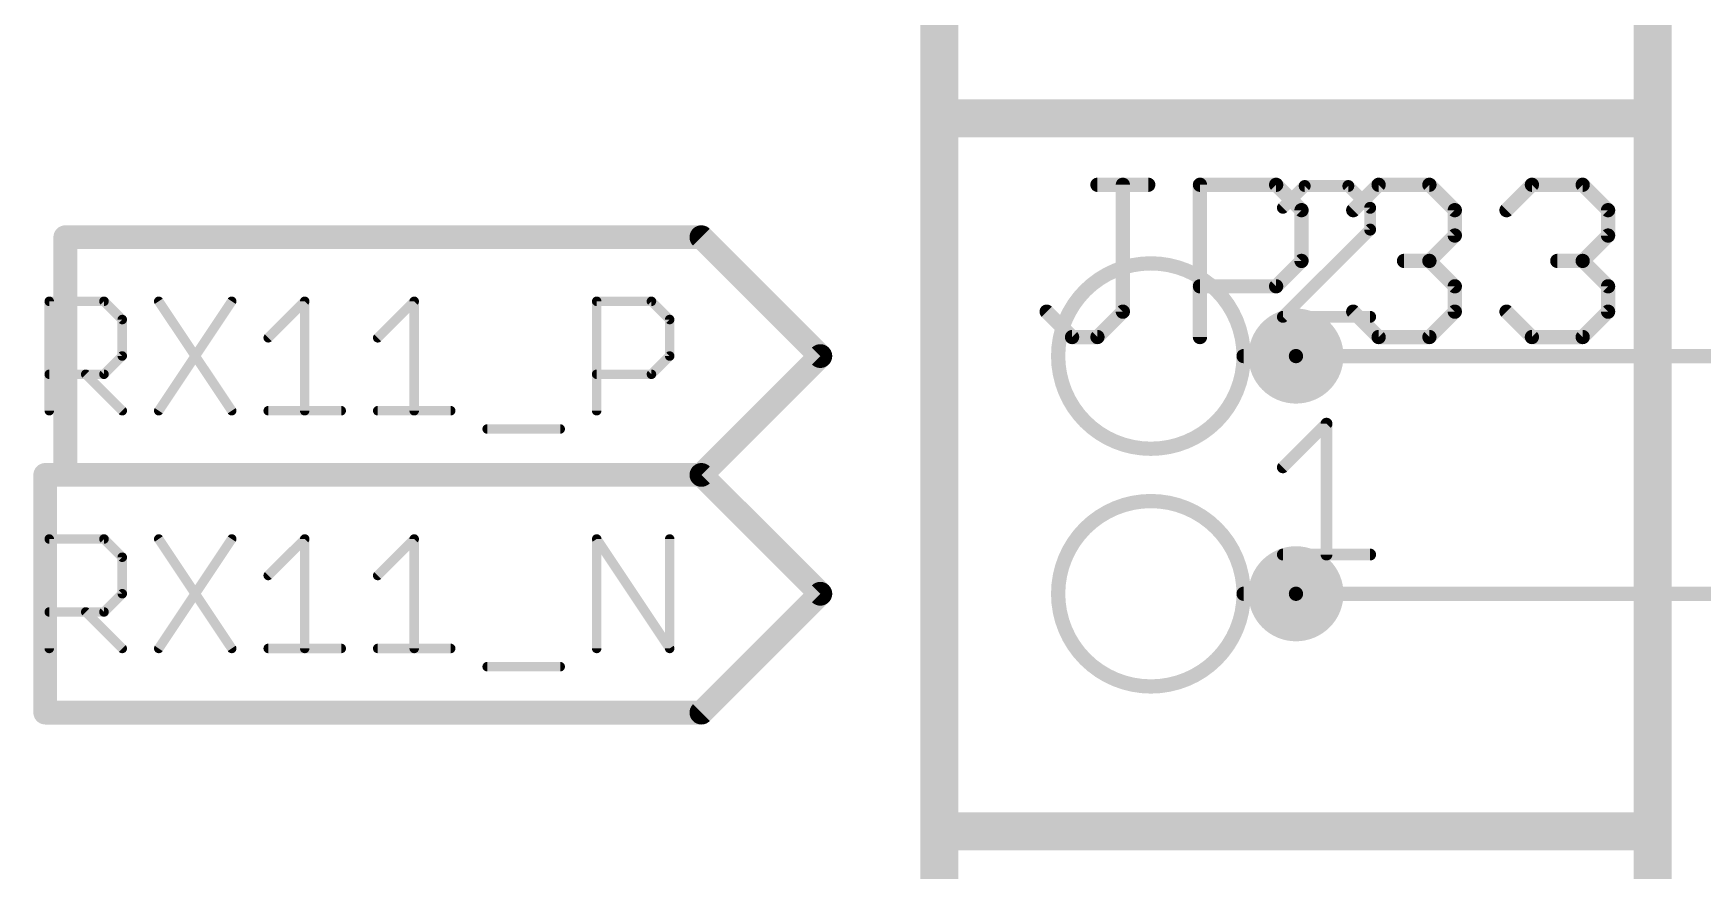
# Model space of a CAD drawing. Extents: x -72 to 265, y -97 to 216.
# Drawn here: x -71.91 to -54.08, y -23.28 to -14.33 of the extents above; entities that cross this region are included whole.
import ezdxf

# ---------------------------------------------------------------- set-up
doc = ezdxf.new("R2010")
doc.units = 0
for name, color, linetype in [('91', 94, 'CONTINUOUS'), ('94', 14, 'CONTINUOUS'), ('95', 251, 'CONTINUOUS')]:
    doc.layers.add(name, color=color, linetype=linetype)

msp = doc.modelspace()

# ---------------------------------------------------------------- linework, layer by layer
at = {"layer": '91'}
for points, const_width in [([(-58.42, -18.034, 1), (-58.42, -17.526, 1), (-58.42, -18.034)], 0.508), ([(-58.42, -17.7419, 1), (-58.42, -17.8181)], 0.0762), ([(-58.42, -20.574, 1), (-58.42, -20.066, 1), (-58.42, -20.574)], 0.508), ([(-58.42, -20.2819, 1), (-58.42, -20.3581)], 0.0762)]:
    msp.add_lwpolyline(points, format="xyb", dxfattribs=dict(at, const_width=const_width))
at = {"layer": '91', "const_width": 0.1524}
for points in [[(-58.42, -17.78), (-45.72, -17.78)], [(-58.42, -20.32), (-45.72, -20.32)]]:
    msp.add_lwpolyline(points, dxfattribs=at)
at = {"layer": '94'}
for points, const_width in [([(-62.23, -7.62), (-62.23, -15.24)], 0.4064), ([(-54.61, -15.24), (-54.61, -7.62)], 0.4064), ([(-62.23, -15.24), (-54.61, -15.24)], 0.4064), ([(-54.61, -15.24), (-62.23, -15.24)], 0.4064), ([(-62.23, -15.24), (-62.23, -22.86)], 0.4064), ([(-54.61, -22.86), (-54.61, -15.24)], 0.4064), ([(-58.42, -17.78), (-58.9788, -17.78)], 0.1524), ([(-58.42, -20.32), (-58.9788, -20.32)], 0.1524), ([(-62.23, -22.86), (-54.61, -22.86)], 0.4064), ([(-54.61, -22.86), (-62.23, -22.86)], 0.4064), ([(-62.23, -22.86), (-62.23, -30.48)], 0.4064), ([(-54.61, -30.48), (-54.61, -22.86)], 0.4064)]:
    msp.add_lwpolyline(points, dxfattribs=dict(at, const_width=const_width))
for points, const_width in [([(-62.23, -15.1384, 1), (-62.23, -15.3416)], 0.2032), ([(-62.23, -15.1384, 1), (-62.23, -15.3416)], 0.2032), ([(-62.1284, -15.24, 1), (-62.3316, -15.24)], 0.2032), ([(-62.3316, -15.24, 1), (-62.1284, -15.24)], 0.2032), ([(-54.5084, -15.24, 1), (-54.7116, -15.24)], 0.2032), ([(-54.7116, -15.24, 1), (-54.5084, -15.24)], 0.2032), ([(-54.61, -15.3416, 1), (-54.61, -15.1384)], 0.2032), ([(-54.61, -15.3416, 1), (-54.61, -15.1384)], 0.2032), ([(-59.9694, -18.7706, 1), (-59.9694, -16.7894, 1), (-59.9694, -18.7706)], 0.1524), ([(-58.9788, -17.7419, 1), (-58.9788, -17.8181)], 0.0762), ([(-58.42, -17.8181, 1), (-58.42, -17.7419)], 0.0762), ([(-59.9694, -21.3106, 1), (-59.9694, -19.3294, 1), (-59.9694, -21.3106)], 0.1524), ([(-58.9788, -20.2819, 1), (-58.9788, -20.3581)], 0.0762), ([(-58.42, -20.3581, 1), (-58.42, -20.2819)], 0.0762), ([(-62.23, -22.7584, 1), (-62.23, -22.9616)], 0.2032), ([(-62.23, -22.7584, 1), (-62.23, -22.9616)], 0.2032), ([(-62.1284, -22.86, 1), (-62.3316, -22.86)], 0.2032), ([(-62.3316, -22.86, 1), (-62.1284, -22.86)], 0.2032), ([(-54.5084, -22.86, 1), (-54.7116, -22.86)], 0.2032), ([(-54.7116, -22.86, 1), (-54.5084, -22.86)], 0.2032), ([(-54.61, -22.9616, 1), (-54.61, -22.7584)], 0.2032), ([(-54.61, -22.9616, 1), (-54.61, -22.7584)], 0.2032)]:
    msp.add_lwpolyline(points, format="xyb", dxfattribs=dict(at, const_width=const_width))
at = {"layer": '95'}
for points, const_width in [([(-60.5401, -15.9498), (-59.9978, -15.9498)], 0.1524), ([(-60.2689, -17.3056), (-60.2689, -15.9498)], 0.1524), ([(-59.4453, -17.5768), (-59.4453, -15.9498)], 0.1524), ([(-59.4453, -15.9498), (-58.6318, -15.9498)], 0.1524), ([(-58.6318, -15.9498), (-58.3606, -16.221)], 0.1524), ([(-58.3267, -15.9627), (-58.5597, -16.1957)], 0.127), ([(-57.8606, -15.9627), (-58.3267, -15.9627)], 0.127), ([(-57.6276, -16.1957), (-57.8606, -15.9627)], 0.127), ([(-57.8081, -16.221), (-57.537, -15.9498)], 0.1524), ([(-57.537, -15.9498), (-56.9946, -15.9498)], 0.1524), ([(-56.9946, -15.9498), (-56.7235, -16.221)], 0.1524), ([(-56.171, -16.221), (-55.8998, -15.9498)], 0.1524), ([(-55.8998, -15.9498), (-55.3575, -15.9498)], 0.1524), ([(-55.3575, -15.9498), (-55.0863, -16.221)], 0.1524), ([(-58.3606, -16.221), (-58.3606, -16.7633)], 0.1524), ([(-57.6276, -16.4288), (-57.6276, -16.1957)], 0.127), ([(-56.7235, -16.221), (-56.7235, -16.4921)], 0.1524), ([(-55.0863, -16.221), (-55.0863, -16.4921)], 0.1524), ([(-64.77, -16.51), (-71.5639, -16.51)], 0.254), ([(-71.5639, -19.05), (-71.5639, -16.51)], 0.254), ([(-63.5, -17.78), (-64.77, -16.51)], 0.254), ([(-58.5597, -17.3609), (-57.6276, -16.4288)], 0.127), ([(-56.7235, -16.4921), (-56.9946, -16.7633)], 0.1524), ([(-55.0863, -16.4921), (-55.3575, -16.7633)], 0.1524), ([(-58.3606, -16.7633), (-58.6318, -17.0345)], 0.1524), ([(-56.9946, -16.7633), (-57.2658, -16.7633)], 0.1524), ([(-56.9946, -16.7633), (-56.7235, -17.0345)], 0.1524), ([(-55.3575, -16.7633), (-55.6286, -16.7633)], 0.1524), ([(-55.3575, -16.7633), (-55.0863, -17.0345)], 0.1524), ([(-58.6318, -17.0345), (-59.4453, -17.0345)], 0.1524), ([(-56.7235, -17.0345), (-56.7235, -17.3056)], 0.1524), ([(-55.0863, -17.0345), (-55.0863, -17.3056)], 0.1524), ([(-71.7356, -18.3642), (-71.7356, -17.1948)], 0.1016), ([(-71.7356, -17.1948), (-71.1509, -17.1948)], 0.1016), ([(-71.1509, -17.1948), (-70.956, -17.3897)], 0.1016), ([(-70.5662, -17.1948), (-69.7866, -18.3642)], 0.1016), ([(-69.7866, -17.1948), (-70.5662, -18.3642)], 0.1016), ([(-69.3968, -17.5846), (-69.007, -17.1948)], 0.1016), ([(-69.007, -17.1948), (-69.007, -18.3642)], 0.1016), ([(-68.2274, -17.5846), (-67.8376, -17.1948)], 0.1016), ([(-67.8376, -17.1948), (-67.8376, -18.3642)], 0.1016), ([(-65.8886, -18.3642), (-65.8886, -17.1948)], 0.1016), ([(-65.8886, -17.1948), (-65.3039, -17.1948)], 0.1016), ([(-65.3039, -17.1948), (-65.109, -17.3897)], 0.1016), ([(-61.0824, -17.3056), (-60.8113, -17.5768)], 0.1524), ([(-60.5401, -17.5768), (-60.2689, -17.3056)], 0.1524), ([(-57.537, -17.5768), (-57.8081, -17.3056)], 0.1524), ([(-56.7235, -17.3056), (-56.9946, -17.5768)], 0.1524), ([(-55.8998, -17.5768), (-56.171, -17.3056)], 0.1524), ([(-55.0863, -17.3056), (-55.3575, -17.5768)], 0.1524), ([(-70.956, -17.3897), (-70.956, -17.7795)], 0.1016), ([(-65.109, -17.3897), (-65.109, -17.7795)], 0.1016), ([(-57.6276, -17.3609), (-58.5597, -17.3609)], 0.127), ([(-60.8113, -17.5768), (-60.5401, -17.5768)], 0.1524), ([(-56.9946, -17.5768), (-57.537, -17.5768)], 0.1524), ([(-55.3575, -17.5768), (-55.8998, -17.5768)], 0.1524), ([(-70.956, -17.7795), (-71.1509, -17.9744)], 0.1016), ([(-65.109, -17.7795), (-65.3039, -17.9744)], 0.1016), ([(-63.5, -17.78), (-64.77, -19.05)], 0.254), ([(-71.1509, -17.9744), (-71.7356, -17.9744)], 0.1016), ([(-71.3458, -17.9744), (-70.956, -18.3642)], 0.1016), ([(-65.3039, -17.9744), (-65.8886, -17.9744)], 0.1016), ([(-69.3968, -18.3642), (-68.6172, -18.3642)], 0.1016), ([(-68.2274, -18.3642), (-67.4478, -18.3642)], 0.1016), ([(-67.058, -18.5591), (-66.2784, -18.5591)], 0.1016), ([(-58.5597, -18.9688), (-58.0936, -18.5027)], 0.127), ([(-58.0936, -18.5027), (-58.0936, -19.9009)], 0.127), ([(-64.77, -19.05), (-71.7781, -19.05)], 0.254), ([(-71.7781, -21.59), (-71.7781, -19.05)], 0.254), ([(-64.77, -19.05), (-71.5639, -19.05)], 0.254), ([(-63.5, -20.32), (-64.77, -19.05)], 0.254), ([(-71.7356, -20.9042), (-71.7356, -19.7348)], 0.1016), ([(-71.7356, -19.7348), (-71.1509, -19.7348)], 0.1016), ([(-71.1509, -19.7348), (-70.956, -19.9297)], 0.1016), ([(-70.5662, -19.7348), (-69.7866, -20.9042)], 0.1016), ([(-69.7866, -19.7348), (-70.5662, -20.9042)], 0.1016), ([(-69.3968, -20.1246), (-69.007, -19.7348)], 0.1016), ([(-69.007, -19.7348), (-69.007, -20.9042)], 0.1016), ([(-68.2274, -20.1246), (-67.8376, -19.7348)], 0.1016), ([(-67.8376, -19.7348), (-67.8376, -20.9042)], 0.1016), ([(-65.8886, -20.9042), (-65.8886, -19.7348)], 0.1016), ([(-65.8886, -19.7348), (-65.109, -20.9042)], 0.1016), ([(-65.109, -20.9042), (-65.109, -19.7348)], 0.1016), ([(-70.956, -19.9297), (-70.956, -20.3195)], 0.1016), ([(-58.5597, -19.9009), (-57.6276, -19.9009)], 0.127), ([(-70.956, -20.3195), (-71.1509, -20.5144)], 0.1016), ([(-63.5, -20.32), (-64.77, -21.59)], 0.254), ([(-71.1509, -20.5144), (-71.7356, -20.5144)], 0.1016), ([(-71.3458, -20.5144), (-70.956, -20.9042)], 0.1016), ([(-69.3968, -20.9042), (-68.6172, -20.9042)], 0.1016), ([(-68.2274, -20.9042), (-67.4478, -20.9042)], 0.1016), ([(-67.058, -21.0991), (-66.2784, -21.0991)], 0.1016), ([(-64.77, -21.59), (-71.7781, -21.59)], 0.254)]:
    msp.add_lwpolyline(points, dxfattribs=dict(at, const_width=const_width))
for points, const_width in [([(-60.5401, -15.9117, 1), (-60.5401, -15.9879)], 0.0762), ([(-60.2308, -15.9498, 1), (-60.307, -15.9498)], 0.0762), ([(-59.9978, -15.9879, 1), (-59.9978, -15.9117)], 0.0762), ([(-59.4072, -15.9498, 1), (-59.4834, -15.9498)], 0.0762), ([(-59.4453, -15.9117, 1), (-59.4453, -15.9879)], 0.0762), ([(-58.6048, -15.9229, 1), (-58.6587, -15.9768)], 0.0762), ([(-58.6318, -15.9879, 1), (-58.6318, -15.9117)], 0.0762), ([(-58.3267, -15.931, 1), (-58.3267, -15.9945)], 0.0635), ([(-58.3042, -15.9852, 1), (-58.3491, -15.9403)], 0.0635), ([(-57.8382, -15.9403, 1), (-57.8831, -15.9852)], 0.0635), ([(-57.8606, -15.9945, 1), (-57.8606, -15.931)], 0.0635), ([(-57.537, -15.9117, 1), (-57.537, -15.9879)], 0.0762), ([(-57.51, -15.9768, 1), (-57.5639, -15.9229)], 0.0762), ([(-56.9677, -15.9229, 1), (-57.0216, -15.9768)], 0.0762), ([(-56.9946, -15.9879, 1), (-56.9946, -15.9117)], 0.0762), ([(-55.8998, -15.9117, 1), (-55.8998, -15.9879)], 0.0762), ([(-55.8729, -15.9768, 1), (-55.9267, -15.9229)], 0.0762), ([(-55.3305, -15.9229, 1), (-55.3844, -15.9768)], 0.0762), ([(-55.3575, -15.9879, 1), (-55.3575, -15.9117)], 0.0762), ([(-58.5822, -16.1733, 1), (-58.5372, -16.2182)], 0.0635), ([(-58.3225, -16.221, 1), (-58.3987, -16.221)], 0.0762), ([(-58.3876, -16.2479, 1), (-58.3337, -16.194)], 0.0762), ([(-57.8351, -16.194, 1), (-57.7812, -16.2479)], 0.0762), ([(-57.5958, -16.1957, 1), (-57.6593, -16.1957)], 0.0635), ([(-57.65, -16.2182, 1), (-57.6051, -16.1733)], 0.0635), ([(-56.6854, -16.221, 1), (-56.7616, -16.221)], 0.0762), ([(-56.7504, -16.2479, 1), (-56.6965, -16.194)], 0.0762), ([(-56.1979, -16.194, 1), (-56.144, -16.2479)], 0.0762), ([(-55.0482, -16.221, 1), (-55.1244, -16.221)], 0.0762), ([(-55.1132, -16.2479, 1), (-55.0594, -16.194)], 0.0762), ([(-71.5639, -16.4465, 1), (-71.5639, -16.5735)], 0.127), ([(-71.5004, -16.51, 1), (-71.6274, -16.51)], 0.127), ([(-64.7251, -16.4651, 1), (-64.8149, -16.5549)], 0.127), ([(-64.77, -16.5735, 1), (-64.77, -16.4465)], 0.127), ([(-57.6593, -16.4288, 1), (-57.5958, -16.4288)], 0.0635), ([(-57.6051, -16.4512, 1), (-57.65, -16.4063)], 0.0635), ([(-56.7616, -16.4921, 1), (-56.6854, -16.4921)], 0.0762), ([(-56.6965, -16.5191, 1), (-56.7504, -16.4652)], 0.0762), ([(-55.1244, -16.4921, 1), (-55.0482, -16.4921)], 0.0762), ([(-55.0594, -16.5191, 1), (-55.1132, -16.4652)], 0.0762), ([(-58.3987, -16.7633, 1), (-58.3225, -16.7633)], 0.0762), ([(-58.3337, -16.7902, 1), (-58.3876, -16.7364)], 0.0762), ([(-57.2658, -16.7252, 1), (-57.2658, -16.8014)], 0.0762), ([(-56.9677, -16.7364, 1), (-57.0216, -16.7902)], 0.0762), ([(-57.0216, -16.7364, 1), (-56.9677, -16.7902)], 0.0762), ([(-56.9946, -16.8014, 1), (-56.9946, -16.7252)], 0.0762), ([(-55.6286, -16.7252, 1), (-55.6286, -16.8014)], 0.0762), ([(-55.3305, -16.7364, 1), (-55.3844, -16.7902)], 0.0762), ([(-55.3844, -16.7364, 1), (-55.3305, -16.7902)], 0.0762), ([(-55.3575, -16.8014, 1), (-55.3575, -16.7252)], 0.0762), ([(-59.4453, -16.9964, 1), (-59.4453, -17.0726)], 0.0762), ([(-58.6587, -17.0075, 1), (-58.6048, -17.0614)], 0.0762), ([(-58.6318, -17.0726, 1), (-58.6318, -16.9964)], 0.0762), ([(-56.6854, -17.0345, 1), (-56.7616, -17.0345)], 0.0762), ([(-56.7504, -17.0614, 1), (-56.6965, -17.0075)], 0.0762), ([(-55.0482, -17.0345, 1), (-55.1244, -17.0345)], 0.0762), ([(-55.1132, -17.0614, 1), (-55.0594, -17.0075)], 0.0762), ([(-71.7102, -17.1948, 1), (-71.761, -17.1948)], 0.0508), ([(-71.7356, -17.1694, 1), (-71.7356, -17.2202)], 0.0508), ([(-71.1329, -17.1768, 1), (-71.1689, -17.2128)], 0.0508), ([(-71.1509, -17.2202, 1), (-71.1509, -17.1694)], 0.0508), ([(-70.5451, -17.1807, 1), (-70.5873, -17.2089)], 0.0508), ([(-69.7655, -17.2089, 1), (-69.8077, -17.1807)], 0.0508), ([(-68.9816, -17.1948, 1), (-69.0324, -17.1948)], 0.0508), ([(-68.989, -17.2128, 1), (-69.025, -17.1768)], 0.0508), ([(-67.8122, -17.1948, 1), (-67.863, -17.1948)], 0.0508), ([(-67.8196, -17.2128, 1), (-67.8556, -17.1768)], 0.0508), ([(-65.8632, -17.1948, 1), (-65.914, -17.1948)], 0.0508), ([(-65.8886, -17.1694, 1), (-65.8886, -17.2202)], 0.0508), ([(-65.286, -17.1768, 1), (-65.3219, -17.2128)], 0.0508), ([(-65.3039, -17.2202, 1), (-65.3039, -17.1694)], 0.0508), ([(-61.0555, -17.2787, 1), (-61.1094, -17.3326)], 0.0762), ([(-60.307, -17.3056, 1), (-60.2308, -17.3056)], 0.0762), ([(-60.242, -17.3326, 1), (-60.2959, -17.2787)], 0.0762), ([(-57.7812, -17.2787, 1), (-57.8351, -17.3326)], 0.0762), ([(-56.7616, -17.3056, 1), (-56.6854, -17.3056)], 0.0762), ([(-56.6965, -17.3326, 1), (-56.7504, -17.2787)], 0.0762), ([(-56.144, -17.2787, 1), (-56.1979, -17.3326)], 0.0762), ([(-55.1244, -17.3056, 1), (-55.0482, -17.3056)], 0.0762), ([(-55.0594, -17.3326, 1), (-55.1132, -17.2787)], 0.0762), ([(-70.9306, -17.3897, 1), (-70.9814, -17.3897)], 0.0508), ([(-70.974, -17.4077, 1), (-70.938, -17.3717)], 0.0508), ([(-65.0836, -17.3897, 1), (-65.1344, -17.3897)], 0.0508), ([(-65.127, -17.4077, 1), (-65.0911, -17.3717)], 0.0508), ([(-58.5822, -17.3384, 1), (-58.5372, -17.3834)], 0.0635), ([(-58.5597, -17.3292, 1), (-58.5597, -17.3926)], 0.0635), ([(-57.6276, -17.3926, 1), (-57.6276, -17.3292)], 0.0635), ([(-69.4148, -17.5666, 1), (-69.3788, -17.6026)], 0.0508), ([(-68.2454, -17.5666, 1), (-68.2094, -17.6026)], 0.0508), ([(-60.8113, -17.5387, 1), (-60.8113, -17.6149)], 0.0762), ([(-60.8382, -17.6037, 1), (-60.7843, -17.5499)], 0.0762), ([(-60.567, -17.5499, 1), (-60.5132, -17.6037)], 0.0762), ([(-60.5401, -17.6149, 1), (-60.5401, -17.5387)], 0.0762), ([(-59.4834, -17.5768, 1), (-59.4072, -17.5768)], 0.0762), ([(-57.537, -17.5387, 1), (-57.537, -17.6149)], 0.0762), ([(-57.5639, -17.6037, 1), (-57.51, -17.5499)], 0.0762), ([(-57.0216, -17.5499, 1), (-56.9677, -17.6037)], 0.0762), ([(-56.9946, -17.6149, 1), (-56.9946, -17.5387)], 0.0762), ([(-55.8998, -17.5387, 1), (-55.8998, -17.6149)], 0.0762), ([(-55.9267, -17.6037, 1), (-55.8729, -17.5499)], 0.0762), ([(-55.3844, -17.5499, 1), (-55.3305, -17.6037)], 0.0762), ([(-55.3575, -17.6149, 1), (-55.3575, -17.5387)], 0.0762), ([(-70.9814, -17.7795, 1), (-70.9306, -17.7795)], 0.0508), ([(-70.938, -17.7975, 1), (-70.974, -17.7615)], 0.0508), ([(-65.1344, -17.7795, 1), (-65.0836, -17.7795)], 0.0508), ([(-65.0911, -17.7975, 1), (-65.127, -17.7615)], 0.0508), ([(-63.4551, -17.8249, 1), (-63.5449, -17.7351)], 0.127), ([(-63.5449, -17.8249, 1), (-63.4551, -17.7351)], 0.127), ([(-71.7356, -17.949, 1), (-71.7356, -17.9998)], 0.0508), ([(-71.3278, -17.9564, 1), (-71.3638, -17.9924)], 0.0508), ([(-71.1689, -17.9564, 1), (-71.1329, -17.9924)], 0.0508), ([(-71.1509, -17.9998, 1), (-71.1509, -17.949)], 0.0508), ([(-65.8886, -17.949, 1), (-65.8886, -17.9998)], 0.0508), ([(-65.3219, -17.9564, 1), (-65.286, -17.9924)], 0.0508), ([(-65.3039, -17.9998, 1), (-65.3039, -17.949)], 0.0508), ([(-71.761, -18.3642, 1), (-71.7102, -18.3642)], 0.0508), ([(-70.974, -18.3822, 1), (-70.938, -18.3462)], 0.0508), ([(-70.5873, -18.3501, 1), (-70.5451, -18.3783)], 0.0508), ([(-69.8077, -18.3783, 1), (-69.7655, -18.3501)], 0.0508), ([(-69.3968, -18.3388, 1), (-69.3968, -18.3896)], 0.0508), ([(-69.0324, -18.3642, 1), (-68.9816, -18.3642)], 0.0508), ([(-68.6172, -18.3896, 1), (-68.6172, -18.3388)], 0.0508), ([(-68.2274, -18.3388, 1), (-68.2274, -18.3896)], 0.0508), ([(-67.863, -18.3642, 1), (-67.8122, -18.3642)], 0.0508), ([(-67.4478, -18.3896, 1), (-67.4478, -18.3388)], 0.0508), ([(-65.914, -18.3642, 1), (-65.8632, -18.3642)], 0.0508), ([(-67.058, -18.5337, 1), (-67.058, -18.5845)], 0.0508), ([(-66.2784, -18.5845, 1), (-66.2784, -18.5337)], 0.0508), ([(-58.0619, -18.5027, 1), (-58.1254, -18.5027)], 0.0635), ([(-58.0712, -18.5252, 1), (-58.1161, -18.4803)], 0.0635), ([(-71.7781, -18.9865, 1), (-71.7781, -19.1135)], 0.127), ([(-71.7146, -19.05, 1), (-71.8416, -19.05)], 0.127), ([(-71.5639, -18.9865, 1), (-71.5639, -19.1135)], 0.127), ([(-71.6274, -19.05, 1), (-71.5004, -19.05)], 0.127), ([(-64.7251, -19.0051, 1), (-64.8149, -19.0949)], 0.127), ([(-64.8149, -19.0051, 1), (-64.7251, -19.0949)], 0.127), ([(-64.77, -19.1135, 1), (-64.77, -18.9865)], 0.127), ([(-64.77, -19.1135, 1), (-64.77, -18.9865)], 0.127), ([(-58.5822, -18.9463, 1), (-58.5372, -18.9912)], 0.0635), ([(-71.7102, -19.7348, 1), (-71.761, -19.7348)], 0.0508), ([(-71.7356, -19.7094, 1), (-71.7356, -19.7602)], 0.0508), ([(-71.1329, -19.7168, 1), (-71.1689, -19.7528)], 0.0508), ([(-71.1509, -19.7602, 1), (-71.1509, -19.7094)], 0.0508), ([(-70.5451, -19.7207, 1), (-70.5873, -19.7489)], 0.0508), ([(-69.7655, -19.7489, 1), (-69.8077, -19.7207)], 0.0508), ([(-68.9816, -19.7348, 1), (-69.0324, -19.7348)], 0.0508), ([(-68.989, -19.7528, 1), (-69.025, -19.7168)], 0.0508), ([(-67.8122, -19.7348, 1), (-67.863, -19.7348)], 0.0508), ([(-67.8196, -19.7528, 1), (-67.8556, -19.7168)], 0.0508), ([(-65.8632, -19.7348, 1), (-65.914, -19.7348)], 0.0508), ([(-65.8675, -19.7207, 1), (-65.9097, -19.7489)], 0.0508), ([(-65.0836, -19.7348, 1), (-65.1344, -19.7348)], 0.0508), ([(-70.9306, -19.9297, 1), (-70.9814, -19.9297)], 0.0508), ([(-70.974, -19.9477, 1), (-70.938, -19.9117)], 0.0508), ([(-58.5597, -19.8692, 1), (-58.5597, -19.9326)], 0.0635), ([(-58.1254, -19.9009, 1), (-58.0619, -19.9009)], 0.0635), ([(-57.6276, -19.9326, 1), (-57.6276, -19.8692)], 0.0635), ([(-69.4148, -20.1066, 1), (-69.3788, -20.1426)], 0.0508), ([(-68.2454, -20.1066, 1), (-68.2094, -20.1426)], 0.0508), ([(-70.9814, -20.3195, 1), (-70.9306, -20.3195)], 0.0508), ([(-70.938, -20.3375, 1), (-70.974, -20.3015)], 0.0508), ([(-63.4551, -20.3649, 1), (-63.5449, -20.2751)], 0.127), ([(-63.5449, -20.3649, 1), (-63.4551, -20.2751)], 0.127), ([(-71.7356, -20.489, 1), (-71.7356, -20.5398)], 0.0508), ([(-71.3278, -20.4964, 1), (-71.3638, -20.5324)], 0.0508), ([(-71.1689, -20.4964, 1), (-71.1329, -20.5324)], 0.0508), ([(-71.1509, -20.5398, 1), (-71.1509, -20.489)], 0.0508), ([(-69.3968, -20.8788, 1), (-69.3968, -20.9296)], 0.0508), ([(-68.6172, -20.9296, 1), (-68.6172, -20.8788)], 0.0508), ([(-68.2274, -20.8788, 1), (-68.2274, -20.9296)], 0.0508), ([(-67.4478, -20.9296, 1), (-67.4478, -20.8788)], 0.0508), ([(-71.761, -20.9042, 1), (-71.7102, -20.9042)], 0.0508), ([(-70.974, -20.9222, 1), (-70.938, -20.8862)], 0.0508), ([(-70.5873, -20.8901, 1), (-70.5451, -20.9183)], 0.0508), ([(-69.8077, -20.9183, 1), (-69.7655, -20.8901)], 0.0508), ([(-69.0324, -20.9042, 1), (-68.9816, -20.9042)], 0.0508), ([(-67.863, -20.9042, 1), (-67.8122, -20.9042)], 0.0508), ([(-65.914, -20.9042, 1), (-65.8632, -20.9042)], 0.0508), ([(-65.1344, -20.9042, 1), (-65.0836, -20.9042)], 0.0508), ([(-65.1301, -20.9183, 1), (-65.0879, -20.8901)], 0.0508), ([(-67.058, -21.0737, 1), (-67.058, -21.1245)], 0.0508), ([(-66.2784, -21.1245, 1), (-66.2784, -21.0737)], 0.0508), ([(-71.7781, -21.5265, 1), (-71.7781, -21.6535)], 0.127), ([(-71.8416, -21.59, 1), (-71.7146, -21.59)], 0.127), ([(-64.8149, -21.5451, 1), (-64.7251, -21.6349)], 0.127), ([(-64.77, -21.6535, 1), (-64.77, -21.5265)], 0.127)]:
    msp.add_lwpolyline(points, format="xyb", dxfattribs=dict(at, const_width=const_width))

doc.saveas('drawing.dxf')
